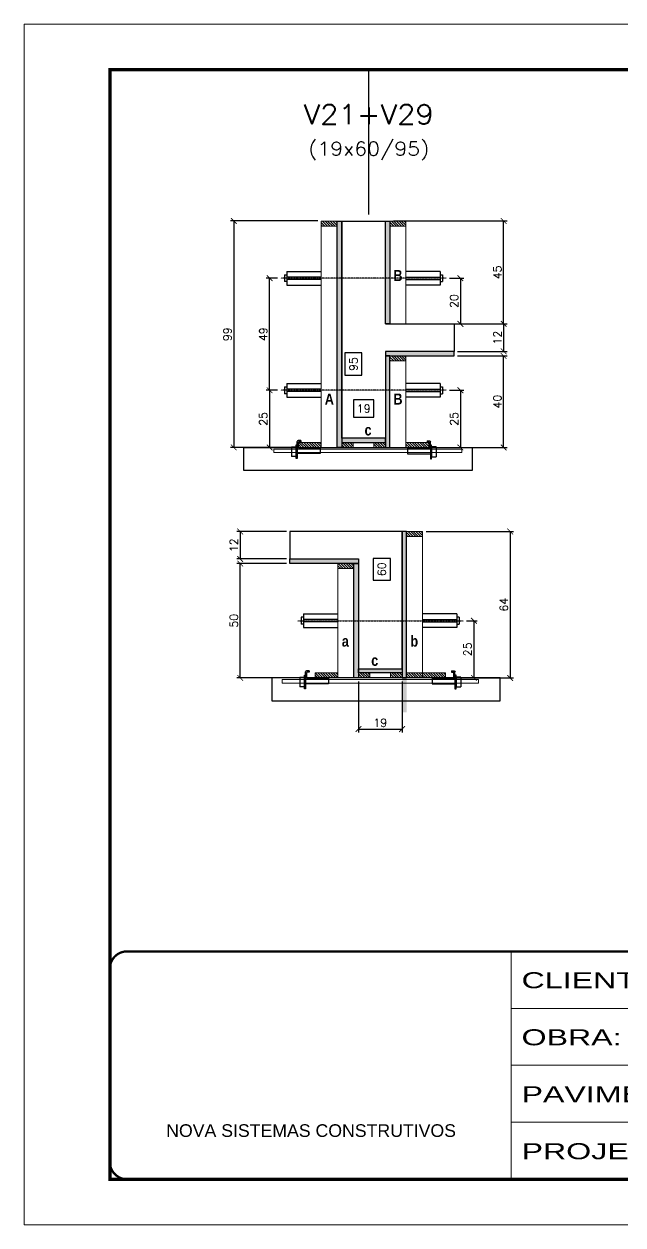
# Model space of a CAD drawing. Extents: x -10448 to -1189, y -11772 to 17235.
# Drawn here: x -5693 to -5170, y 3160 to 4210 of the extents above; entities that cross this region are included whole.
import ezdxf
from ezdxf.enums import TextEntityAlignment as Align

# ---------------------------------------------------------------- set-up
doc = ezdxf.new("R2010")
doc.units = 0
for name, pattern in [('CONTINUO', [0]), ('DASHED', [0.75, 0.5, -0.25]), ('HIDDEN', [0.375, 0.25, -0.125])]:
    doc.linetypes.add(name, pattern=pattern)
for name, color, linetype in [('barrote', 251, 'Continuous'), ('COTA', 241, 'Continuous'), ('Cota Seção (2x)', 4, 'Continuous'), ('detalhes', 4, 'Continuous'), ('Painéis', 200, 'Continuous'), ('presilha', 1, 'Continuous'), ('TENSOR', 3, 'Continuous'), ('Texto de Titulo', 7, 'Continuous'), ('Texto Qtd Sarr', 242, 'Continuous')]:
    doc.layers.add(name, color=color, linetype=linetype)
for name, color, linetype, lineweight in [('CONCRETO', 251, 'Continuous', 25), ('Folhas', 255, 'Continuous', 9), ('Hachura', 251, 'Continuous', 9), ('Madeira', 126, 'Continuous', 18), ('SARRAFO DE PRESSAO', 251, 'DASHED', 9), ('SCO-___-LAJ', 2, 'Continuous', 0), ('Texto Seção', 7, 'Continuous', 15)]:
    doc.layers.add(name, color=color, linetype=linetype, lineweight=lineweight)
doc.styles.add('ARIAL', font='arial.ttf')
doc.styles.add('Romans', font='romans.shx')
doc.styles.add('TECNICA', font='techb___.ttf', dxfattribs={"height": 10})
doc.styles.add('Tecnologia', font='')
doc.styles.get('Tecnologia').set_extended_font_data('Forgotten Futurist')
doc.dimstyles.new('Cota Seção (2x)', dxfattribs={"dimtxt": 7, "dimasz": 5, "dimexe": 3, "dimexo": 3, "dimgap": 2, "dimtad": 3, "dimdec": 1, "dimlfac": 0.5, "dimzin": 12, "dimdsep": 46, "dimtxsty": 'Romans', "dimblk": 'ARCHTICK', "dimcen": 0, "dimclrd": 4, "dimclre": 4, "dimclrt": 1, "dimadec": 1, "dimazin": 3, "dimtfac": 1, "dimtdec": 1, "dimtmove": 0, "dimatfit": 3, "dimldrblk": 'OBLIQUE', "dimfxl": 1, "dimtolj": 1, "dimtzin": 12, "dimarcsym": 0})
doc.dimstyles.new('Cota Seção interna', dxfattribs={"dimtxt": 7, "dimasz": 6, "dimexe": 0.18, "dimexo": 2, "dimgap": -4, "dimtad": 3, "dimdec": 1, "dimlfac": 0.5, "dimzin": 12, "dimdsep": 46, "dimtxsty": 'Romans', "dimblk": 'ARCHTICK', "dimcen": 0.09, "dimse1": 1, "dimse2": 1, "dimsd1": 1, "dimsd2": 1, "dimclrd": 180, "dimclre": 5, "dimclrt": 1, "dimadec": 0, "dimazin": 3, "dimtfac": 1, "dimtdec": 1, "dimtofl": 0, "dimtmove": 0, "dimatfit": 3, "dimldrblk": 'ARCHTICK', "dimfxl": 1, "dimtolj": 1, "dimtzin": 0, "dimarcsym": 0})

# ---------------------------------------------------------------- blocks, each defined once
blk = doc.blocks.new('9999999999')
at = {"color": 30, "linetype": 'CONTINUO'}
for p, q in [((98564.6, 34230.2), (98564.6, 34429.4)), ((98564.6, 34379.6), (99584, 34379.6)), ((98564.6, 34329.8), (99488, 34329.8)), ((98564.6, 34280), (99488, 34280))]:
    blk.add_line(p, q, dxfattribs=at)
at = {"color": 30, "linetype": 'CONTINUO', "const_width": 2}
blk.add_lwpolyline([(99584, 34230.2), (99584, 34414.4, 0.414214), (99569, 34429.4), (98229, 34429.4, 0.414214), (98214, 34414.4), (98214, 34245.2, 0.414214), (98229, 34230.2), (99584, 34230.2)], format="xyb", dxfattribs=at)
at = {"layer": 'Folhas'}
blk.add_lwpolyline([(98139, 34190.2), (99624, 34190.2), (99624, 35240.2), (98139, 35240.2)], close=True, dxfattribs=at)
at = {"layer": 'Folhas', "color": 30, "const_width": 3}
blk.add_lwpolyline([(98214, 34230.2), (99584, 34230.2), (99584, 35200.2), (98214, 35200.2)], close=True, dxfattribs=at)
at = {"color": 7, "linetype": 'Continuous', "ltscale": 5, "style": 'ARIAL'}
blk.add_text('NOVA SISTEMAS CONSTRUTIVOS', height=11.059, dxfattribs=at).set_placement((98263.2, 34267.2))
at = {"layer": 'Folhas', "color": 7, "style": 'Tecnologia', "width": 1.5}
for s, p in [('CLIENTE:', (98573.7, 34397.2)), ('OBRA:', (98573.7, 34347.3)), ('PAVIMENTO:', (98573.7, 34297.5)), ('PROJETO:', (98573.7, 34247.7))]:
    blk.add_text(s, height=14, dxfattribs=at).set_placement(p)
blk = doc.blocks.new('titulo1')
at = {"layer": 'Defpoints', "color": 252, "linetype": 'HIDDEN', "ltscale": 2}
blk.add_line((0, 0), (0, 125), dxfattribs=at)
at = {"layer": 'Defpoints', "style": 'Romans', "oblique": 15}
blk.add_attdef('FOLHA', text='', height=10, dxfattribs=at).set_placement((0, 15.6), align=Align.MIDDLE_CENTER)
at = {"layer": 'Texto Qtd Sarr', "color": 3, "style": 'Romans', "oblique": 15}
for tag, height, p in [('TITULO', 17, (0, 71.4)), ('SEÇÃO', 12, (0, 41.5))]:
    blk.add_attdef(tag, text='', height=height, dxfattribs=at).set_placement(p, align=Align.MIDDLE_CENTER)
blk = doc.blocks.new('_ArchTick')
at = {"color": 0, "linetype": 'ByBlock', "const_width": 0.15}
blk.add_lwpolyline([(-0.5, -0.5), (0.5, 0.5)], dxfattribs=at)
blk = doc.blocks.new('*D761')
at = {"layer": 'COTA', "color": 4, "lineweight": -2, "transparency": 16777216}
for p, q in [((-5314.5, 3947.7), (-5271.2, 3947.7)), ((-5274.2, 3947.7), (-5274.2, 3923.7)), ((-5314.5, 3923.7), (-5271.2, 3923.7))]:
    blk.add_line(p, q, dxfattribs=at)
at = {"layer": 'Defpoints', "color": 0, "transparency": 16777216}
for p in [(-5317.5, 3947.7), (-5317.5, 3923.7), (-5274.2, 3923.7)]:
    blk.add_point(p, dxfattribs=at)
at = {"layer": 'COTA', "color": 4, "lineweight": -2, "transparency": 16777216, "xscale": 5, "yscale": 5, "zscale": 5}
for p, rotation in [((-5274.2, 3947.7), 90), ((-5274.2, 3923.7), 270)]:
    blk.add_blockref('_ArchTick', p, dxfattribs=dict(at, rotation=rotation))
at = {"layer": 'COTA', "color": 1, "transparency": 16777216, "insert": (-5279.7, 3935.7), "char_height": 7, "attachment_point": 5, "rotation": 90, "style": 'Romans'}
blk.add_mtext('\\A1;12', dxfattribs=at)
blk = doc.blocks.new('_Oblique')
at = {"color": 0, "linetype": 'ByBlock', "lineweight": -2}
blk.add_line((-0.5, -0.5), (0.5, 0.5), dxfattribs=at)
blk = doc.blocks.new('*D762')
at = {"layer": 'COTA', "color": 4, "lineweight": -2, "transparency": 16777216}
for p, q in [((-5314.5, 3919.7), (-5271.2, 3919.7)), ((-5274.2, 3839.7), (-5274.2, 3919.7)), ((-5336.5, 3839.7), (-5271.2, 3839.7))]:
    blk.add_line(p, q, dxfattribs=at)
at = {"layer": 'Defpoints', "color": 0, "transparency": 16777216}
for p in [(-5317.5, 3919.7), (-5274.2, 3919.7), (-5339.5, 3839.7)]:
    blk.add_point(p, dxfattribs=at)
at = {"layer": 'COTA', "color": 4, "lineweight": -2, "transparency": 16777216, "xscale": 5, "yscale": 5, "zscale": 5}
for p, rotation in [((-5274.2, 3919.7), 90), ((-5274.2, 3839.7), 270)]:
    blk.add_blockref('_ArchTick', p, dxfattribs=dict(at, rotation=rotation))
at = {"layer": 'COTA', "color": 1, "transparency": 16777216, "insert": (-5279.7, 3879.7), "char_height": 7, "attachment_point": 5, "rotation": 90, "style": 'Romans'}
blk.add_mtext('\\A1;40', dxfattribs=at)
blk = doc.blocks.new('*D763')
at = {"layer": 'Cota Seção (2x)', "color": 180, "lineweight": -2, "transparency": 16777216}
for p, q in [((-5398, 3922.3), (-5413, 3922.3)), ((-5413, 3922.3), (-5413, 3903)), ((-5398, 3903), (-5398, 3922.3)), ((-5413, 3903), (-5398, 3903))]:
    blk.add_line(p, q, dxfattribs=at)
at = {"layer": 'Defpoints', "color": 0, "transparency": 16777216}
for p in [(-5394, 4037.7), (-5377.5, 4037.7), (-5377.5, 3847.7)]:
    blk.add_point(p, dxfattribs=at)
at = {"layer": 'Cota Seção (2x)', "color": 1, "transparency": 16777216, "insert": (-5405.5, 3912.6), "char_height": 7, "attachment_point": 5, "rotation": 90, "style": 'Romans'}
blk.add_mtext('\\A1;95', dxfattribs=at)
blk = doc.blocks.new('*D764')
at = {"layer": 'COTA', "color": 4, "lineweight": -2, "transparency": 16777216}
for p, q in [((-5436.5, 4037.7), (-5513, 4037.7)), ((-5510, 4037.7), (-5510, 3839.7)), ((-5456.5, 3839.7), (-5513, 3839.7))]:
    blk.add_line(p, q, dxfattribs=at)
at = {"layer": 'Defpoints', "color": 0, "transparency": 16777216}
for p in [(-5433.5, 4037.7), (-5510, 3839.7), (-5453.5, 3839.7)]:
    blk.add_point(p, dxfattribs=at)
at = {"layer": 'COTA', "color": 4, "lineweight": -2, "transparency": 16777216, "xscale": 5, "yscale": 5, "zscale": 5}
for p, rotation in [((-5510, 4037.7), 90), ((-5510, 3839.7), 270)]:
    blk.add_blockref('_ArchTick', p, dxfattribs=dict(at, rotation=rotation))
at = {"layer": 'COTA', "color": 1, "transparency": 16777216, "insert": (-5515.5, 3938.7), "char_height": 7, "attachment_point": 5, "rotation": 90, "style": 'Romans'}
blk.add_mtext('\\A1;99', dxfattribs=at)
blk = doc.blocks.new('PRESILHA METÁLICA 1')
at = {"layer": 'presilha'}
for p, q in [((7.5, 10.6), (7.5, 19.9)), ((12, 21), (8.6, 21)), ((9, 11.6), (9, 18.9)), ((12, 19.5), (9.6, 19.5)), ((12, 21), (12, 19.5)), ((0, 13), (6, 13)), ((0, 13), (0, 0)), ((6, 0), (0, 0)), ((6, 15.5), (7.5, 15.5)), ((6, -2.5), (6, 15.5)), ((6, 13), (6, 0)), ((7.5, 15.5), (7.5, -2.5)), ((37.5, 4.1), (7.5, 4.1)), ((37.5, 11), (9.6, 11)), ((37.5, 11), (37.5, 4.1)), ((7.5, -2.5), (6, -2.5))]:
    blk.add_line(p, q, dxfattribs=at)
for centre, radius, start, end in [((8.6, 19.9), 1.14, 90, 180), ((9.6, 18.9), 0.57, 90, 180), ((9.6, 11.6), 0.57, 180, 270)]:
    blk.add_arc(centre, radius, start, end, dxfattribs=at)
blk = doc.blocks.new('*D1870')
at = {"layer": 'COTA', "color": 4, "lineweight": -2, "transparency": 16777216}
for p, q in [((-5321.5, 3889.7), (-5309, 3889.7)), ((-5312, 3889.7), (-5312, 3839.7)), ((-5328.4, 3839.7), (-5309, 3839.7))]:
    blk.add_line(p, q, dxfattribs=at)
at = {"layer": 'Defpoints', "color": 0, "transparency": 16777216}
for p in [(-5324.5, 3889.7), (-5331.4, 3839.7), (-5312, 3839.7)]:
    blk.add_point(p, dxfattribs=at)
at = {"layer": 'COTA', "color": 4, "lineweight": -2, "transparency": 16777216, "xscale": 5, "yscale": 5, "zscale": 5}
for p, rotation in [((-5312, 3889.7), 90), ((-5312, 3839.7), 270)]:
    blk.add_blockref('_ArchTick', p, dxfattribs=dict(at, rotation=rotation))
at = {"layer": 'COTA', "color": 1, "transparency": 16777216, "insert": (-5317.5, 3864.7), "char_height": 7, "attachment_point": 5, "rotation": 90, "style": 'Romans'}
blk.add_mtext('\\A1;25', dxfattribs=at)
blk = doc.blocks.new('*D1871')
at = {"layer": 'Cota Seção (2x)', "color": 180, "lineweight": -2, "transparency": 16777216}
for p, q in [((-5387.5, 3881.2), (-5405.5, 3881.2)), ((-5405.5, 3881.2), (-5405.5, 3866.2)), ((-5387.5, 3866.2), (-5387.5, 3881.2)), ((-5405.5, 3866.2), (-5387.5, 3866.2))]:
    blk.add_line(p, q, dxfattribs=at)
at = {"layer": 'Defpoints', "color": 0, "transparency": 16777216}
for p in [(-5377.5, 3862.2), (-5415.5, 3847.7), (-5377.5, 3847.7)]:
    blk.add_point(p, dxfattribs=at)
at = {"layer": 'Cota Seção (2x)', "color": 1, "transparency": 16777216, "insert": (-5396.5, 3873.7), "char_height": 7, "attachment_point": 5, "style": 'Romans'}
blk.add_mtext('\\A1;19', dxfattribs=at)
blk = doc.blocks.new('*D1872')
at = {"layer": 'COTA', "color": 4, "lineweight": -2, "transparency": 16777216}
for p, q in [((-5370.5, 4037.7), (-5271.2, 4037.7)), ((-5274.2, 3947.7), (-5274.2, 4037.7)), ((-5370.5, 3947.7), (-5271.2, 3947.7))]:
    blk.add_line(p, q, dxfattribs=at)
at = {"layer": 'Defpoints', "color": 0, "transparency": 16777216}
for p in [(-5373.5, 4037.7), (-5274.2, 4037.7), (-5373.5, 3947.7)]:
    blk.add_point(p, dxfattribs=at)
at = {"layer": 'COTA', "color": 4, "lineweight": -2, "transparency": 16777216, "xscale": 5, "yscale": 5, "zscale": 5}
for p, rotation in [((-5274.2, 4037.7), 90), ((-5274.2, 3947.7), 270)]:
    blk.add_blockref('_ArchTick', p, dxfattribs=dict(at, rotation=rotation))
at = {"layer": 'COTA', "color": 1, "transparency": 16777216, "insert": (-5279.7, 3992.7), "char_height": 7, "attachment_point": 5, "rotation": 90, "style": 'Romans'}
blk.add_mtext('\\A1;45', dxfattribs=at)
blk = doc.blocks.new('*D1873')
at = {"layer": 'COTA', "color": 4, "lineweight": -2, "transparency": 16777216}
for p, q in [((-5321.5, 3987.7), (-5309, 3987.7)), ((-5312, 3987.7), (-5312, 3947.7)), ((-5328.4, 3947.7), (-5309, 3947.7))]:
    blk.add_line(p, q, dxfattribs=at)
at = {"layer": 'Defpoints', "color": 0, "transparency": 16777216}
for p in [(-5324.5, 3987.7), (-5331.4, 3947.7), (-5312, 3947.7)]:
    blk.add_point(p, dxfattribs=at)
at = {"layer": 'COTA', "color": 4, "lineweight": -2, "transparency": 16777216, "xscale": 5, "yscale": 5, "zscale": 5}
for p, rotation in [((-5312, 3987.7), 90), ((-5312, 3947.7), 270)]:
    blk.add_blockref('_ArchTick', p, dxfattribs=dict(at, rotation=rotation))
at = {"layer": 'COTA', "color": 1, "transparency": 16777216, "insert": (-5317.5, 3967.7), "char_height": 7, "attachment_point": 5, "rotation": 90, "style": 'Romans'}
blk.add_mtext('\\A1;20', dxfattribs=at)
blk = doc.blocks.new('*D1874')
at = {"layer": 'COTA', "color": 4, "lineweight": -2, "transparency": 16777216}
for p, q in [((-5471.9, 3987.7), (-5481.7, 3987.7)), ((-5478.7, 3889.7), (-5478.7, 3987.7)), ((-5471.9, 3889.7), (-5481.7, 3889.7))]:
    blk.add_line(p, q, dxfattribs=at)
at = {"layer": 'Defpoints', "color": 0, "transparency": 16777216}
for p in [(-5478.7, 3987.7), (-5468.9, 3987.7), (-5468.9, 3889.7)]:
    blk.add_point(p, dxfattribs=at)
at = {"layer": 'COTA', "color": 4, "lineweight": -2, "transparency": 16777216, "xscale": 5, "yscale": 5, "zscale": 5}
for p, rotation in [((-5478.7, 3987.7), 90), ((-5478.7, 3889.7), 270)]:
    blk.add_blockref('_ArchTick', p, dxfattribs=dict(at, rotation=rotation))
at = {"layer": 'COTA', "color": 1, "transparency": 16777216, "insert": (-5484.2, 3938.7), "char_height": 7, "attachment_point": 5, "rotation": 90, "style": 'Romans'}
blk.add_mtext('\\A1;49', dxfattribs=at)
blk = doc.blocks.new('*D790')
at = {"layer": 'COTA', "color": 4, "lineweight": -2, "transparency": 16777216}
for p, q in [((-5471.9, 3889.7), (-5481.7, 3889.7)), ((-5478.7, 3889.7), (-5478.7, 3839.7)), ((-5471.9, 3839.7), (-5481.7, 3839.7))]:
    blk.add_line(p, q, dxfattribs=at)
at = {"layer": 'Defpoints', "color": 0, "transparency": 16777216}
for p in [(-5468.9, 3889.7), (-5478.7, 3839.7), (-5468.9, 3839.7)]:
    blk.add_point(p, dxfattribs=at)
at = {"layer": 'COTA', "color": 4, "lineweight": -2, "transparency": 16777216, "xscale": 5, "yscale": 5, "zscale": 5}
for p, rotation in [((-5478.7, 3889.7), 90), ((-5478.7, 3839.7), 270)]:
    blk.add_blockref('_ArchTick', p, dxfattribs=dict(at, rotation=rotation))
at = {"layer": 'COTA', "color": 1, "transparency": 16777216, "insert": (-5484.2, 3864.7), "char_height": 7, "attachment_point": 5, "rotation": 90, "style": 'Romans'}
blk.add_mtext('\\A1;25', dxfattribs=at)
blk = doc.blocks.new('*D791')
at = {"layer": 'COTA', "color": 4, "lineweight": -2, "transparency": 16777216}
for p, q in [((-5464, 3766.2), (-5507.4, 3766.2)), ((-5504.4, 3766.2), (-5504.4, 3742.2)), ((-5464, 3742.2), (-5507.4, 3742.2))]:
    blk.add_line(p, q, dxfattribs=at)
at = {"layer": 'Defpoints', "color": 0, "transparency": 16777216}
for p in [(-5461, 3766.2), (-5504.4, 3742.2), (-5461, 3742.2)]:
    blk.add_point(p, dxfattribs=at)
at = {"layer": 'COTA', "color": 4, "lineweight": -2, "transparency": 16777216, "xscale": 5, "yscale": 5, "zscale": 5}
for p, rotation in [((-5504.4, 3766.2), 90), ((-5504.4, 3742.2), 270)]:
    blk.add_blockref('_ArchTick', p, dxfattribs=dict(at, rotation=rotation))
at = {"layer": 'COTA', "color": 1, "transparency": 16777216, "insert": (-5509.9, 3754.2), "char_height": 7, "attachment_point": 5, "rotation": 90, "style": 'Romans'}
blk.add_mtext('\\A1;12', dxfattribs=at)
blk = doc.blocks.new('*D792')
at = {"layer": 'COTA', "color": 4, "lineweight": -2, "transparency": 16777216}
for p, q in [((-5464, 3738.2), (-5507.4, 3738.2)), ((-5504.4, 3638.2), (-5504.4, 3738.2)), ((-5442, 3638.2), (-5507.4, 3638.2))]:
    blk.add_line(p, q, dxfattribs=at)
at = {"layer": 'Defpoints', "color": 0, "transparency": 16777216}
for p in [(-5504.4, 3738.2), (-5461, 3738.2), (-5439, 3638.2)]:
    blk.add_point(p, dxfattribs=at)
at = {"layer": 'COTA', "color": 4, "lineweight": -2, "transparency": 16777216, "xscale": 5, "yscale": 5, "zscale": 5}
for p, rotation in [((-5504.4, 3738.2), 90), ((-5504.4, 3638.2), 270)]:
    blk.add_blockref('_ArchTick', p, dxfattribs=dict(at, rotation=rotation))
at = {"layer": 'COTA', "color": 1, "transparency": 16777216, "insert": (-5509.9, 3688.2), "char_height": 7, "attachment_point": 5, "rotation": 90, "style": 'Romans'}
blk.add_mtext('\\A1;50', dxfattribs=at)
blk = doc.blocks.new('*D793')
at = {"layer": 'Cota Seção (2x)', "color": 180, "lineweight": -2, "transparency": 16777216}
for p, q in [((-5373.2, 3742.7), (-5388.2, 3742.7)), ((-5388.2, 3742.7), (-5388.2, 3723.7)), ((-5373.2, 3723.7), (-5373.2, 3742.7)), ((-5388.2, 3723.7), (-5373.2, 3723.7))]:
    blk.add_line(p, q, dxfattribs=at)
at = {"layer": 'Defpoints', "color": 0, "transparency": 16777216}
for p in [(-5401, 3766.2), (-5369.2, 3766.2), (-5401, 3646.2)]:
    blk.add_point(p, dxfattribs=at)
at = {"layer": 'Cota Seção (2x)', "color": 1, "transparency": 16777216, "insert": (-5380.7, 3733.2), "char_height": 7, "attachment_point": 5, "rotation": 90, "style": 'Romans'}
blk.add_mtext('\\A1;60', dxfattribs=at)
blk = doc.blocks.new('*D794')
at = {"layer": 'COTA', "color": 4, "lineweight": -2, "transparency": 16777216}
for p, q in [((-5342, 3766.2), (-5265.5, 3766.2)), ((-5268.5, 3766.2), (-5268.5, 3638.2)), ((-5322, 3638.2), (-5265.5, 3638.2))]:
    blk.add_line(p, q, dxfattribs=at)
at = {"layer": 'Defpoints', "color": 0, "transparency": 16777216}
for p in [(-5345, 3766.2), (-5325, 3638.2), (-5268.5, 3638.2)]:
    blk.add_point(p, dxfattribs=at)
at = {"layer": 'COTA', "color": 4, "lineweight": -2, "transparency": 16777216, "xscale": 5, "yscale": 5, "zscale": 5}
for p, rotation in [((-5268.5, 3766.2), 90), ((-5268.5, 3638.2), 270)]:
    blk.add_blockref('_ArchTick', p, dxfattribs=dict(at, rotation=rotation))
at = {"layer": 'COTA', "color": 1, "transparency": 16777216, "insert": (-5274, 3702.2), "char_height": 7, "attachment_point": 5, "rotation": 90, "style": 'Romans'}
blk.add_mtext('\\A1;64', dxfattribs=at)
blk = doc.blocks.new('*D795')
at = {"layer": 'COTA', "color": 4, "lineweight": -2, "transparency": 16777216}
for p, q in [((-5401, 3635.2), (-5401, 3590.5)), ((-5363, 3635.2), (-5363, 3590.5)), ((-5401, 3593.5), (-5363, 3593.5))]:
    blk.add_line(p, q, dxfattribs=at)
at = {"layer": 'Defpoints', "color": 0, "transparency": 16777216}
for p in [(-5401, 3638.2), (-5363, 3638.2), (-5363, 3593.5)]:
    blk.add_point(p, dxfattribs=at)
at = {"layer": 'COTA', "color": 4, "lineweight": -2, "transparency": 16777216, "xscale": 5, "yscale": 5, "zscale": 5, "rotation": 180}
blk.add_blockref('_ArchTick', (-5401, 3593.5), dxfattribs=at)
at = {"layer": 'COTA', "color": 4, "lineweight": -2, "transparency": 16777216, "xscale": 5, "yscale": 5, "zscale": 5}
blk.add_blockref('_ArchTick', (-5363, 3593.5), dxfattribs=at)
at = {"layer": 'COTA', "color": 1, "transparency": 16777216, "insert": (-5382, 3599), "char_height": 7, "attachment_point": 5, "style": 'Romans'}
blk.add_mtext('\\A1;19', dxfattribs=at)
blk = doc.blocks.new('*D1875')
at = {"layer": 'COTA', "color": 4, "lineweight": -2, "transparency": 16777216}
for p, q in [((-5306.7, 3688.2), (-5297.2, 3688.2)), ((-5300.2, 3688.2), (-5300.2, 3638.2)), ((-5322, 3638.2), (-5297.2, 3638.2))]:
    blk.add_line(p, q, dxfattribs=at)
at = {"layer": 'Defpoints', "color": 0, "transparency": 16777216}
for p in [(-5309.7, 3688.2), (-5325, 3638.2), (-5300.2, 3638.2)]:
    blk.add_point(p, dxfattribs=at)
at = {"layer": 'COTA', "color": 4, "lineweight": -2, "transparency": 16777216, "xscale": 5, "yscale": 5, "zscale": 5}
for p, rotation in [((-5300.2, 3688.2), 90), ((-5300.2, 3638.2), 270)]:
    blk.add_blockref('_ArchTick', p, dxfattribs=dict(at, rotation=rotation))
at = {"layer": 'COTA', "color": 1, "transparency": 16777216, "insert": (-5305.7, 3663.2), "char_height": 7, "attachment_point": 5, "rotation": 90, "style": 'Romans'}
blk.add_mtext('\\A1;25', dxfattribs=at)

msp = doc.modelspace()

# ---------------------------------------------------------------- hatches: boundary and pattern name
at = {"layer": 'Hachura'}
h = msp.add_hatch(dxfattribs=at)
h.set_pattern_fill('ANSI31', color=256, scale=0.5, angle=270, style=0)
h.set_pattern_definition([(315, (17695.0708, -4447.567), (1.12253202, 1.12253202), [])])
h.paths.add_polyline_path([(-5433.55, 4037.68), (-5433.55, 4033.28), (-5419.55, 4033.28), (-5419.55, 4037.68)])
h = msp.add_hatch(color=256, dxfattribs=at)
h.dxf.hatch_style = 1
h.paths.add_polyline_path([(-5419.55, 4037.68), (-5415.55, 4037.68), (-5415.55, 3839.68), (-5419.55, 3839.68)])
h = msp.add_hatch(color=256, dxfattribs=at)
h.dxf.hatch_style = 1
h.paths.add_polyline_path([(-5377.55, 4037.68), (-5373.55, 4037.68), (-5373.55, 3947.68), (-5377.55, 3947.68)])
h = msp.add_hatch(dxfattribs=at)
h.set_pattern_fill('ANSI31', color=256, scale=0.5, angle=90, style=0)
h.set_pattern_definition([(135, (-28284.1695, 12340.9206), (-1.12253202, -1.12253202), [])])
h.paths.add_polyline_path([(-5359.55, 4037.68), (-5359.55, 4033.28), (-5373.55, 4033.28), (-5373.55, 4037.68)])
h = msp.add_hatch(color=256, dxfattribs=at)
h.dxf.hatch_style = 1
h.paths.add_polyline_path([(-5317.55, 3919.68), (-5317.55, 3923.68), (-5377.55, 3923.68), (-5377.55, 3919.68)])
h = msp.add_hatch(color=256, dxfattribs=at)
h.dxf.hatch_style = 1
h.paths.add_polyline_path([(-5373.55, 3919.68), (-5377.55, 3919.68), (-5377.55, 3839.68), (-5373.55, 3839.68)])
h = msp.add_hatch(dxfattribs=at)
h.set_pattern_fill('ANSI31', color=256, scale=0.5, angle=90, style=0)
h.set_pattern_definition([(135, (-28284.1695, 12222.9206), (-1.12253202, -1.12253202), [])])
h.paths.add_polyline_path([(-5359.55, 3919.68), (-5359.55, 3915.28), (-5373.55, 3915.28), (-5373.55, 3919.68)])
h = msp.add_hatch(dxfattribs=at)
h.set_pattern_fill('ANSI31', color=256, scale=0.5, angle=270, style=0)
h.set_pattern_definition([(315, (17551.0708, -4389.967), (1.12253202, 1.12253202), [])])
h.paths.add_polyline_path([(-5453.55, 3839.68), (-5453.55, 3844.08), (-5433.55, 3844.08), (-5433.55, 3839.68)])
h = msp.add_hatch(color=256, dxfattribs=at)
h.dxf.hatch_style = 1
h.paths.add_polyline_path([(-5377.55, 3844.08), (-5377.55, 3847.68), (-5415.55, 3847.68), (-5415.55, 3844.08)])
h = msp.add_hatch(dxfattribs=at)
h.set_pattern_fill('ANSI31', color=256, scale=0.5, angle=270, style=0)
h.set_pattern_definition([(315, (17517.0708, -4389.967), (1.12253202, 1.12253202), [])])
h.paths.add_polyline_path([(-5405.55, 3839.68), (-5405.55, 3844.08), (-5415.55, 3844.08), (-5415.55, 3839.68)])
h = msp.add_hatch(dxfattribs=at)
h.set_pattern_fill('ANSI31', color=256, scale=0.5, angle=270, style=0)
h.set_pattern_definition([(315, (17541.0708, -4389.967), (1.12253202, 1.12253202), [])])
h.paths.add_polyline_path([(-5377.55, 3839.68), (-5377.55, 3844.08), (-5387.55, 3844.08), (-5387.55, 3839.68)])
h = msp.add_hatch(dxfattribs=at)
h.set_pattern_fill('ANSI31', color=256, scale=0.5, angle=270, style=0)
h.set_pattern_definition([(315, (17531.0708, -4389.967), (1.12253202, 1.12253202), [])])
h.paths.add_polyline_path([(-5339.55, 3839.68), (-5339.55, 3844.08), (-5359.55, 3844.08), (-5359.55, 3839.68)])
h = msp.add_hatch(color=256, dxfattribs=at)
h.dxf.hatch_style = 1
h.paths.add_polyline_path([(-5358.98, 3766.25), (-5362.98, 3766.25), (-5362.98, 3608.25), (-5358.98, 3608.25)])
h = msp.add_hatch(dxfattribs=at)
h.set_pattern_fill('ANSI31', color=256, scale=0.5, angle=270, style=0)
h.set_pattern_definition([(315, (17327.6367, -4718.997), (1.12253202, 1.12253202), [])])
h.paths.add_polyline_path([(-5344.98, 3766.25), (-5344.98, 3761.85), (-5358.98, 3761.85), (-5358.98, 3766.25)])
h = msp.add_hatch(color=256, dxfattribs=at)
h.dxf.hatch_style = 1
h.paths.add_polyline_path([(-5460.98, 3738.25), (-5460.98, 3742.25), (-5400.98, 3742.25), (-5400.98, 3738.25)])
h = msp.add_hatch(dxfattribs=at)
h.set_pattern_fill('ANSI31', color=256, scale=0.5, angle=90, style=0)
h.set_pattern_definition([(135, (-28651.6037, 12041.4904), (-1.12253202, -1.12253202), [])])
h.paths.add_polyline_path([(-5418.98, 3738.25), (-5418.98, 3733.85), (-5404.98, 3733.85), (-5404.98, 3738.25)])
h = msp.add_hatch(color=256, dxfattribs=at)
h.dxf.hatch_style = 1
h.paths.add_polyline_path([(-5404.98, 3738.25), (-5400.98, 3738.25), (-5400.98, 3638.25), (-5404.98, 3638.25)])
h = msp.add_hatch(color=256, dxfattribs=at)
h.dxf.hatch_style = 1
h.paths.add_polyline_path([(-5400.98, 3642.65), (-5400.98, 3646.25), (-5362.98, 3646.25), (-5362.98, 3642.65)])
h = msp.add_hatch(dxfattribs=at)
h.set_pattern_fill('ANSI31', color=256, scale=0.5, angle=270, style=0)
h.set_pattern_definition([(315, (17163.6367, -4591.397), (1.12253202, 1.12253202), [])])
h.paths.add_polyline_path([(-5438.98, 3638.25), (-5438.98, 3642.65), (-5418.98, 3642.65), (-5418.98, 3638.25)])
h = msp.add_hatch(dxfattribs=at)
h.set_pattern_fill('ANSI31', color=256, scale=0.5, angle=270, style=0)
h.set_pattern_definition([(315, (17173.6367, -4591.397), (1.12253202, 1.12253202), [])])
h.paths.add_polyline_path([(-5400.98, 3638.25), (-5400.98, 3642.65), (-5390.98, 3642.65), (-5390.98, 3638.25)])
h = msp.add_hatch(dxfattribs=at)
h.set_pattern_fill('ANSI31', color=256, scale=0.5, angle=270, style=0)
h.set_pattern_definition([(315, (17149.6367, -4591.397), (1.12253202, 1.12253202), [])])
h.paths.add_polyline_path([(-5372.98, 3638.25), (-5372.98, 3642.65), (-5362.98, 3642.65), (-5362.98, 3638.25)])
h = msp.add_hatch(dxfattribs=at)
h.set_pattern_fill('ANSI31', color=256, scale=0.5, angle=270, style=0)
h.set_pattern_definition([(315, (17327.6367, -4664.997), (1.12253202, 1.12253202), [])])
h.paths.add_polyline_path([(-5344.98, 3638.25), (-5344.98, 3642.65), (-5358.98, 3642.65), (-5358.98, 3638.25)])
h = msp.add_hatch(dxfattribs=at)
h.set_pattern_fill('ANSI31', color=256, scale=0.5, angle=270, style=0)
h.set_pattern_definition([(315, (17183.6367, -4591.397), (1.12253202, 1.12253202), [])])
h.paths.add_polyline_path([(-5324.98, 3638.25), (-5324.98, 3642.65), (-5344.98, 3642.65), (-5344.98, 3638.25)])

# ---------------------------------------------------------------- linework, layer by layer
at = {"ltscale": 3}
for p, q in [((-5465.55, 3990.67), (-5465.55, 3984.67)), ((-5465.55, 3990.67), (-5463.55, 3990.67)), ((-5463.55, 3993.67), (-5463.55, 3981.67)), ((-5463.55, 3993.67), (-5433.55, 3993.67)), ((-5329.55, 3993.67), (-5359.55, 3993.67)), ((-5329.55, 3993.67), (-5329.55, 3981.67)), ((-5329.55, 3990.67), (-5327.55, 3990.67)), ((-5327.55, 3990.67), (-5327.55, 3984.67)), ((-5463.55, 3984.67), (-5465.55, 3984.67)), ((-5433.55, 3988.67), (-5463.55, 3988.67)), ((-5433.55, 3986.67), (-5463.55, 3986.67)), ((-5463.55, 3981.67), (-5433.55, 3981.67)), ((-5359.55, 3988.67), (-5329.55, 3988.67)), ((-5359.55, 3986.67), (-5329.55, 3986.67)), ((-5329.55, 3981.67), (-5359.55, 3981.67)), ((-5329.55, 3984.67), (-5327.55, 3984.67)), ((-5463.55, 3895.67), (-5463.55, 3883.67)), ((-5463.55, 3895.67), (-5433.55, 3895.67)), ((-5329.55, 3895.67), (-5359.55, 3895.67)), ((-5329.55, 3895.67), (-5329.55, 3883.67)), ((-5465.55, 3892.67), (-5465.55, 3886.67)), ((-5465.55, 3892.67), (-5463.55, 3892.67)), ((-5463.55, 3886.67), (-5465.55, 3886.67)), ((-5433.55, 3890.67), (-5463.55, 3890.67)), ((-5433.55, 3888.67), (-5463.55, 3888.67)), ((-5359.55, 3890.67), (-5329.55, 3890.67)), ((-5359.55, 3888.67), (-5329.55, 3888.67)), ((-5329.55, 3892.67), (-5327.55, 3892.67)), ((-5329.55, 3886.67), (-5327.55, 3886.67)), ((-5327.55, 3892.67), (-5327.55, 3886.67)), ((-5463.55, 3883.67), (-5433.55, 3883.67)), ((-5329.55, 3883.67), (-5359.55, 3883.67)), ((-5450.98, 3691.24), (-5450.98, 3685.24)), ((-5448.98, 3691.24), (-5450.98, 3691.24)), ((-5448.98, 3694.24), (-5448.98, 3682.24)), ((-5448.98, 3694.24), (-5418.98, 3694.24)), ((-5418.98, 3689.24), (-5448.98, 3689.24)), ((-5418.98, 3687.24), (-5448.98, 3687.24)), ((-5314.98, 3694.24), (-5344.98, 3694.24)), ((-5344.98, 3689.24), (-5314.98, 3689.24)), ((-5344.98, 3687.24), (-5314.98, 3687.24)), ((-5314.98, 3694.24), (-5314.98, 3682.24)), ((-5312.98, 3691.24), (-5314.98, 3691.24)), ((-5312.98, 3691.24), (-5312.98, 3685.24)), ((-5448.98, 3685.24), (-5450.98, 3685.24)), ((-5448.98, 3682.24), (-5418.98, 3682.24)), ((-5314.98, 3682.24), (-5344.98, 3682.24)), ((-5314.98, 3685.24), (-5312.98, 3685.24))]:
    msp.add_line(p, q, dxfattribs=at)
at = {"layer": 'barrote'}
for points in [[(-5301.69, 3819.68), (-5501.28, 3819.68), (-5501.28, 3839.68), (-5301.69, 3839.68)], [(-5476.84, 3618.25), (-5277.26, 3618.25), (-5277.26, 3638.25), (-5476.84, 3638.25)]]:
    msp.add_lwpolyline(points, close=True, dxfattribs=at)
at = {"layer": 'CONCRETO'}
msp.add_lwpolyline([(-5377.55, 3947.68), (-5317.55, 3947.68), (-5317.55, 3923.68), (-5377.55, 3923.68), (-5377.55, 3847.68), (-5415.55, 3847.68), (-5415.55, 3993.68), (-5415.55, 4037.68), (-5377.55, 4037.68)], dxfattribs=at)
msp.add_lwpolyline([(-5362.98, 3746.25), (-5362.98, 3766.25), (-5460.98, 3766.25), (-5460.98, 3742.25), (-5400.98, 3742.25), (-5400.98, 3646.25), (-5362.98, 3646.25), (-5362.98, 3746.25)], close=True, dxfattribs=at)
at = {"layer": 'Madeira'}
for points in [[(-5433.55, 4037.68), (-5433.55, 4033.28), (-5419.55, 4033.28), (-5419.55, 4037.68)], [(-5433.55, 4037.68), (-5419.55, 4037.68), (-5419.55, 3839.68), (-5433.55, 3839.68)], [(-5359.55, 4037.68), (-5359.55, 4033.28), (-5373.55, 4033.28), (-5373.55, 4037.68)], [(-5359.55, 3947.68), (-5373.55, 3947.68), (-5373.55, 4037.68), (-5359.55, 4037.68)], [(-5359.55, 3919.68), (-5359.55, 3915.28), (-5373.55, 3915.28), (-5373.55, 3919.68)], [(-5359.55, 3839.68), (-5373.55, 3839.68), (-5373.55, 3919.68), (-5359.55, 3919.68)], [(-5453.55, 3839.68), (-5453.55, 3844.08), (-5433.55, 3844.08), (-5433.55, 3839.68)], [(-5405.55, 3839.68), (-5405.55, 3844.08), (-5415.55, 3844.08), (-5415.55, 3839.68)], [(-5377.55, 3839.68), (-5377.55, 3844.08), (-5387.55, 3844.08), (-5387.55, 3839.68)], [(-5339.55, 3839.68), (-5339.55, 3844.08), (-5359.55, 3844.08), (-5359.55, 3839.68)], [(-5344.98, 3766.25), (-5344.98, 3761.85), (-5358.98, 3761.85), (-5358.98, 3766.25)], [(-5344.98, 3766.25), (-5358.98, 3766.25), (-5358.98, 3638.25), (-5344.98, 3638.25)], [(-5418.98, 3738.25), (-5418.98, 3733.85), (-5404.98, 3733.85), (-5404.98, 3738.25)], [(-5418.98, 3638.25), (-5404.98, 3638.25), (-5404.98, 3738.25), (-5418.98, 3738.25)], [(-5438.98, 3638.25), (-5438.98, 3642.65), (-5418.98, 3642.65), (-5418.98, 3638.25)], [(-5400.98, 3638.25), (-5400.98, 3642.65), (-5390.98, 3642.65), (-5390.98, 3638.25)], [(-5372.98, 3638.25), (-5372.98, 3642.65), (-5362.98, 3642.65), (-5362.98, 3638.25)], [(-5344.98, 3638.25), (-5344.98, 3642.65), (-5358.98, 3642.65), (-5358.98, 3638.25)], [(-5324.98, 3638.25), (-5324.98, 3642.65), (-5344.98, 3642.65), (-5344.98, 3638.25)]]:
    msp.add_lwpolyline(points, close=True, dxfattribs=at)
at = {"layer": 'Painéis'}
for points in [[(-5419.55, 4037.68), (-5415.55, 4037.68), (-5415.55, 3839.68), (-5419.55, 3839.68)], [(-5377.55, 4037.68), (-5373.55, 4037.68), (-5373.55, 3947.68), (-5377.55, 3947.68)], [(-5317.55, 3919.68), (-5317.55, 3923.68), (-5377.55, 3923.68), (-5377.55, 3919.68)], [(-5373.55, 3919.68), (-5377.55, 3919.68), (-5377.55, 3839.68), (-5373.55, 3839.68)], [(-5377.55, 3844.08), (-5377.55, 3847.68), (-5415.55, 3847.68), (-5415.55, 3844.08)], [(-5358.98, 3766.25), (-5362.98, 3766.25), (-5362.98, 3638.25), (-5358.98, 3638.25)], [(-5460.98, 3738.25), (-5460.98, 3742.25), (-5400.98, 3742.25), (-5400.98, 3738.25)], [(-5404.98, 3738.25), (-5400.98, 3738.25), (-5400.98, 3638.25), (-5404.98, 3638.25)], [(-5400.98, 3642.65), (-5400.98, 3646.25), (-5362.98, 3646.25), (-5362.98, 3642.65)]]:
    msp.add_lwpolyline(points, close=True, dxfattribs=at)
at = {"layer": 'SCO-___-LAJ', "color": 1}
for points in [[(-5310.7, 3838.34), (-5475.13, 3838.34), (-5475.13, 3835.14), (-5310.7, 3835.14)], [(-5467.84, 3636.91), (-5296.13, 3636.91), (-5296.13, 3633.71), (-5467.84, 3633.71)]]:
    msp.add_lwpolyline(points, close=True, dxfattribs=at)
at = {"layer": 'TENSOR', "linetype": 'HIDDEN', "ltscale": 0.5}
for p, q in [((-5324.55, 3987.67), (-5468.85, 3987.67)), ((-5324.55, 3889.67), (-5468.85, 3889.67)), ((-5453.98, 3688.24), (-5309.68, 3688.24))]:
    msp.add_line(p, q, dxfattribs=at)

# ---------------------------------------------------------------- block references
at = {"layer": 'presilha', "yscale": 0.6666666666666666, "zscale": 0.6666666666666666}
for p, xscale in [((-5459.55, 3831.71), 0.6666666666666666), ((-5333.17, 3831.46), -0.6666666666666666), ((-5452.25, 3630.28), 0.6666666666666666), ((-5311.72, 3630.28), -0.6666666666666666)]:
    msp.add_blockref('PRESILHA METÁLICA 1', p, dxfattribs=dict(at, xscale=xscale))
at = {"layer": 'SARRAFO DE PRESSAO', "color": 6, "linetype": 'ByBlock'}
msp.add_blockref('9999999999', (-103832.26, -31030.3), dxfattribs=at)
at = {"layer": 'Texto Seção'}
ref = msp.add_blockref('titulo1', (-5392.1, 4043.42), dxfattribs=at)
ref.add_attrib('TITULO', 'V21+V29', dxfattribs={"layer": 'Texto de Titulo', "color": 7, "height": 17, "style": 'Romans', "width": 1.1}).set_placement((-5392.1, 4130.92), align=Align.MIDDLE_CENTER)
ref.add_attrib('SEÇÃO', '(19x60/95)', dxfattribs={"layer": 'Texto de Titulo', "color": 7, "height": 12, "style": 'Romans', "width": 1.1}).set_placement((-5392.1, 4100.92), align=Align.MIDDLE_CENTER)

# ---------------------------------------------------------------- texts
at = {"layer": 'detalhes', "style": 'TECNICA'}
for s, p in [('B', (-5370.5, 3985.21)), ('A', (-5430.47, 3877.2)), ('B', (-5370.5, 3877.21)), ('c', (-5395.73, 3850.17)), ('b', (-5355.63, 3665.58)), ('a', (-5415.6, 3665.57)), ('c', (-5389.9, 3648.74))]:
    msp.add_text(s, height=9.6, dxfattribs=at).set_placement(p)

# ---------------------------------------------------------------- dimensions: what is measured, and where the dimension line sits
at = {"layer": 'COTA'}
for base, p1, p2, picture, middle in [((-5510.01, 3839.68), (-5433.55, 4037.68), (-5453.55, 3839.68), '*D764', (-5515.51, 3938.68)), ((-5274.18, 4037.68), (-5373.55, 3947.68), (-5373.55, 4037.68), '*D1872', (-5279.68, 3992.68)), ((-5478.68, 3987.67), (-5468.85, 3889.67), (-5468.85, 3987.67), '*D1874', (-5484.18, 3938.67)), ((-5312.02, 3947.68), (-5324.55, 3987.67), (-5331.44, 3947.68), '*D1873', (-5317.52, 3967.67)), ((-5274.18, 3923.68), (-5317.55, 3947.68), (-5317.55, 3923.68), '*D761', (-5279.68, 3935.68)), ((-5274.18, 3919.68), (-5339.55, 3839.68), (-5317.55, 3919.68), '*D762', (-5279.68, 3879.68)), ((-5478.68, 3839.68), (-5468.85, 3889.67), (-5468.85, 3839.68), '*D790', (-5484.18, 3864.67)), ((-5312.02, 3839.68), (-5324.55, 3889.67), (-5331.44, 3839.68), '*D1870', (-5317.52, 3864.67)), ((-5504.36, 3742.25), (-5460.98, 3766.25), (-5460.98, 3742.25), '*D791', (-5509.86, 3754.25)), ((-5268.52, 3638.25), (-5344.98, 3766.25), (-5324.98, 3638.25), '*D794', (-5274.02, 3702.25)), ((-5504.36, 3738.25), (-5438.98, 3638.25), (-5460.98, 3738.25), '*D792', (-5509.86, 3688.25)), ((-5300.18, 3638.25), (-5309.68, 3688.24), (-5324.98, 3638.25), '*D1875', (-5305.68, 3663.24))]:
    dim = msp.add_linear_dim(base=base, p1=p1, p2=p2, angle=90, dimstyle='Cota Seção (2x)', dxfattribs=at)
    dim.commit()
    dim.dimension.update_dxf_attribs({"geometry": picture, "text_midpoint": middle})
dim = msp.add_linear_dim(base=(-5362.98, 3593.52), p1=(-5400.98, 3638.25), p2=(-5362.98, 3638.25), dimstyle='Cota Seção (2x)', dxfattribs=at)
dim.commit()
dim.dimension.update_dxf_attribs({"geometry": '*D795', "text_midpoint": (-5381.98, 3599.02)})
at = {"layer": 'Cota Seção (2x)'}
for base, p1, p2, picture, middle in [((-5393.97, 4037.68), (-5377.55, 3847.68), (-5377.55, 4037.68), '*D763', (-5393.97, 3912.62)), ((-5369.17, 3766.25), (-5400.98, 3646.25), (-5400.98, 3766.25), '*D793', (-5369.17, 3733.25))]:
    dim = msp.add_linear_dim(base=base, p1=p1, p2=p2, angle=90, dimstyle='Cota Seção interna', dxfattribs=at)
    dim.commit()
    dim.dimension.update_dxf_attribs({"geometry": picture, "text_midpoint": middle, "dimtype": 160})
dim = msp.add_linear_dim(base=(-5377.55, 3862.23), p1=(-5415.55, 3847.68), p2=(-5377.55, 3847.68), angle=180, dimstyle='Cota Seção interna', dxfattribs=at)
dim.commit()
dim.dimension.update_dxf_attribs({"geometry": '*D1871', "text_midpoint": (-5396.55, 3873.73)})

doc.saveas('drawing.dxf')
